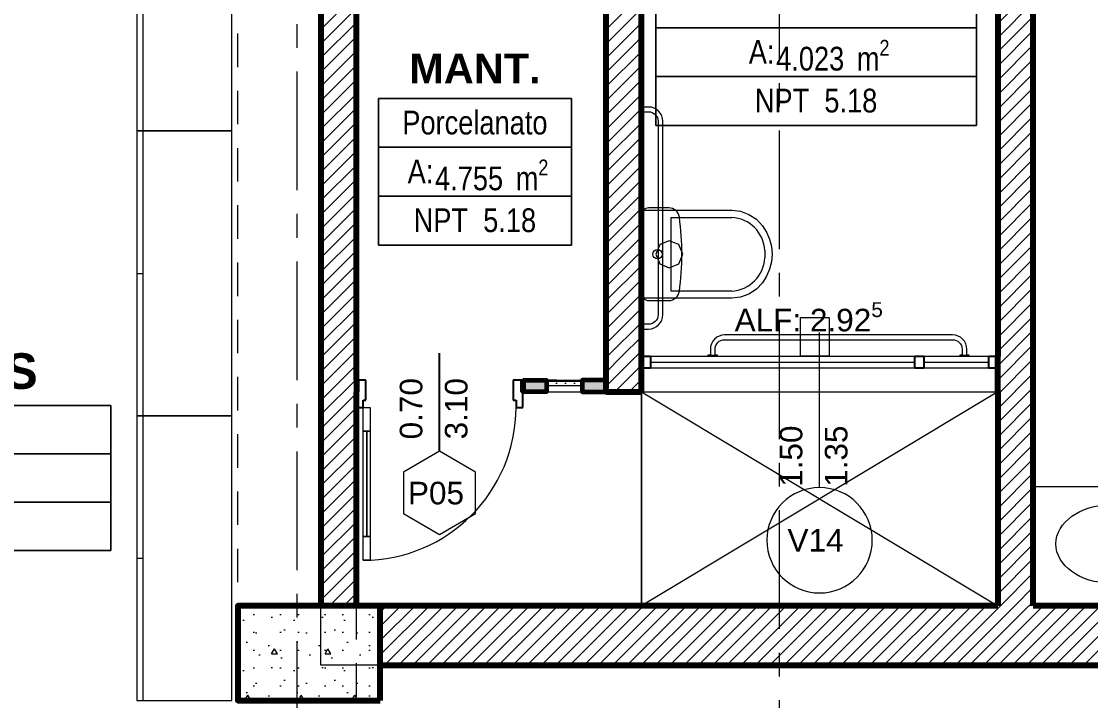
# Model space of a CAD drawing. Header units: inches. Extents: x -38 to 5698, y -33 to 92.
# Drawn here: x 135.659 to 140.161, y 11.3 to 14.161 of the extents above; entities that cross this region are included whole.
import ezdxf

# ---------------------------------------------------------------- set-up
doc = ezdxf.new("R2010")
doc.units = ezdxf.units.IN
doc.header["$MEASUREMENT"] = 0
doc.set_wipeout_variables(frame=1)
for name, pattern in [('Hidden Line', [0.195611, 0.141111, -0.0545]), ('Oculto', [0.15875, 0.105833, -0.052917]), ('Punto & Raya', [0.65, 0.5, -0.075, 0, -0.075]), ('Wipeout_Contour', [1, 0, -1])]:
    doc.linetypes.add(name, pattern=pattern)
for name, color, linetype in [('02 _ ARQ _ ALB _ Ejes Generales', 7, 'Continuous'), ('02 _ ARQ _ ZON _ Espacio.3D', 7, 'Continuous'), ('08 _ STR _ EXT _ 06 Columnas', 7, 'Continuous'), ('08 _ STR _ EXT _ 07 Losa Aligerada', 7, 'Continuous'), ('08 _ STR _ EXT _ 09 Vigas', 7, 'Continuous'), ('Acabado - Muros', 7, 'Continuous'), ('Dibujo 2D - General', 7, 'Continuous'), ('Estructura - 04 MURO', 253, 'Continuous'), ('Interior - Mobiliario', 7, 'Continuous'), ('Interior - Sanitarios', 7, 'Continuous'), ('Marcador - Secciones', 251, 'Continuous')]:
    doc.layers.add(name, color=color, linetype=linetype)
doc.styles.add('Estilo_Generado_1', font='swisseb.ttf')
doc.styles.add('Estilo_Generado_4', font='swisse.ttf')
doc.styles.add('Estilo_Generado_8', font='arialbd.ttf')
doc.styles.add('Estilo_Generado_9', font='ARIALN.TTF')
pattern_1 = [(45, (92.500015, 3e-09), (-0.030052038, 0.030052038), [])]

msp = doc.modelspace()

# ---------------------------------------------------------------- linework, layer by layer
at = {"layer": '02 _ ARQ _ ALB _ Ejes Generales', "color": 252, "linetype": 'Punto & Raya', "lineweight": 13}
msp.add_line((136.82, 3.05), (136.82, 44.9), dxfattribs=at)
at = {"layer": '02 _ ARQ _ ZON _ Espacio.3D', "color": 252, "linetype": 'Continuous', "lineweight": 13}
for p, q in [((138.33, 14.3408), (138.33, 13.7231)), ((138.33, 14.1349), (138.33, 14.3408)), ((139.6803, 13.7231), (139.6803, 14.3408)), ((139.6803, 14.3408), (139.6803, 14.1349)), ((139.6803, 14.1349), (138.33, 14.1349)), ((138.33, 14.1349), (139.6803, 14.1349)), ((138.33, 13.929), (138.33, 14.1349)), ((139.6803, 14.1349), (139.6803, 13.929)), ((139.6803, 13.929), (138.33, 13.929)), ((138.33, 13.929), (139.6803, 13.929)), ((138.33, 13.7231), (138.33, 13.929)), ((139.6803, 13.929), (139.6803, 13.7231)), ((137.9747, 13.837), (137.1627, 13.837)), ((137.1627, 13.837), (137.1627, 13.2193)), ((137.1627, 13.837), (137.9747, 13.837)), ((137.1627, 13.6311), (137.1627, 13.837)), ((137.9747, 13.2193), (137.9747, 13.837)), ((137.9747, 13.837), (137.9747, 13.6311)), ((138.33, 13.7231), (139.6803, 13.7231)), ((139.6803, 13.7231), (138.33, 13.7231)), ((137.9747, 13.6311), (137.1627, 13.6311)), ((137.1627, 13.6311), (137.9747, 13.6311)), ((137.1627, 13.4252), (137.1627, 13.6311)), ((137.9747, 13.6311), (137.9747, 13.4252)), ((137.9747, 13.4252), (137.1627, 13.4252)), ((137.1627, 13.4252), (137.9747, 13.4252)), ((137.1627, 13.2193), (137.1627, 13.4252)), ((137.9747, 13.4252), (137.9747, 13.2193)), ((137.1627, 13.2193), (137.9747, 13.2193)), ((137.9747, 13.2193), (137.1627, 13.2193)), ((136.0357, 12.5433), (132.2766, 12.5433)), ((132.2766, 12.5433), (136.0357, 12.5433)), ((136.0357, 11.9326), (136.0357, 12.5433)), ((136.0357, 12.5433), (136.0357, 12.3397)), ((136.0357, 12.3397), (132.2766, 12.3397)), ((132.2766, 12.3397), (136.0357, 12.3397)), ((136.0357, 12.3397), (136.0357, 12.1362)), ((136.0357, 12.1362), (132.2766, 12.1362)), ((132.2766, 12.1362), (136.0357, 12.1362)), ((136.0357, 12.1362), (136.0357, 11.9326)), ((132.2766, 11.9326), (136.0357, 11.9326)), ((136.0357, 11.9326), (132.2766, 11.9326))]:
    msp.add_line(p, q, dxfattribs=at)
at = {"layer": '02 _ ARQ _ ZON _ Espacio.3D', "color": 254, "linetype": 'Continuous', "lineweight": 0, "flags": 128}
msp.add_lwpolyline([(144.07, 8.1), (144.0699, 11.45), (136.92, 11.45), (136.92, 16.1), (136.57, 16.1), (136.57, 16.9), (135.97, 16.9), (135.97, 17.35), (130.07, 17.35)], dxfattribs=at)
at = {"layer": '02 _ ARQ _ ZON _ Espacio.3D', "color": 9, "linetype": 'Continuous', "lineweight": 5, "flags": 128}
for points in [[(137.07, 16.1), (137.07, 11.6999), (138.27, 11.7), (138.27, 12.6005), (138.12, 12.6005), (138.12, 16.1)], [(139.77, 12.7505), (139.77, 15.3872), (139.17, 15.3872), (139.17, 15.4622), (138.27, 15.4622), (138.27, 12.7505)], [(139.92, 14.9999), (139.92, 11.7), (143.82, 11.7), (143.82, 14.9999)]]:
    msp.add_lwpolyline(points, close=True, dxfattribs=at)
at = {"layer": '08 _ STR _ EXT _ 07 Losa Aligerada', "color": 7, "linetype": 'Continuous', "lineweight": 18, "flags": 128}
msp.add_lwpolyline([(139.77, 11.7), (138.27, 11.7), (138.27, 12.6005), (139.77, 12.6005)], close=True, dxfattribs=at)
at = {"layer": '08 _ STR _ EXT _ 09 Vigas', "color": 251, "linetype": 'Hidden Line', "lineweight": 13}
msp.add_line((136.57, 7.7), (136.57, 16.9), dxfattribs=at)
at = {"layer": 'Interior - Mobiliario', "color": 175, "linetype": 'Continuous', "lineweight": 13}
for p, q in [((136.17, 14.9), (136.17, 13.7)), ((136.145, 13.7), (136.17, 13.7)), ((136.17, 13.7), (136.17, 12.5)), ((136.145, 13.1), (136.17, 13.1)), ((136.145, 12.5), (136.17, 12.5)), ((136.17, 12.5), (136.17, 11.3)), ((136.145, 11.9), (136.17, 11.9))]:
    msp.add_line(p, q, dxfattribs=at)
at = {"layer": 'Interior - Mobiliario', "color": 175, "linetype": 'Continuous', "lineweight": 13, "flags": 128}
for points in [[(136.145, 14.9), (136.145, 13.7), (136.545, 13.7), (136.545, 14.9)], [(136.145, 13.7), (136.145, 12.5), (136.545, 12.5), (136.545, 13.7)], [(136.145, 12.5), (136.145, 11.3), (136.545, 11.3), (136.545, 12.5)]]:
    msp.add_lwpolyline(points, close=True, dxfattribs=at)
at = {"layer": 'Interior - Sanitarios', "color": 205, "linetype": 'Continuous', "lineweight": 13}
for p, q in [((138.275, 13.8005), (138.275, 13.7805)), ((138.3949, 13.1805), (138.3949, 13.3355)), ((138.3949, 13.3355), (138.6499, 13.3355)), ((138.387, 13.2375), (138.3467, 13.2208)), ((138.4273, 13.2208), (138.387, 13.2375)), ((138.245, 13.1965), (138.245, 13.1918)), ((138.27, 13.1965), (138.245, 13.1965)), ((138.245, 13.1918), (138.245, 13.1805)), ((138.27, 13.1965), (138.27, 13.1918)), ((138.27, 13.1918), (138.27, 13.1805)), ((138.3467, 13.2208), (138.33, 13.1805)), ((138.444, 13.1805), (138.4273, 13.2208)), ((138.7892, 13.1961), (138.7892, 13.1649)), ((138.245, 13.1805), (138.245, 13.1692)), ((138.245, 13.1692), (138.245, 13.1645)), ((138.27, 13.1645), (138.245, 13.1645)), ((138.27, 13.1805), (138.27, 13.1692)), ((138.27, 13.1692), (138.27, 13.1645)), ((138.33, 13.1805), (138.3467, 13.1402)), ((138.3949, 13.0255), (138.3949, 13.1805)), ((138.4273, 13.1402), (138.444, 13.1805)), ((138.3467, 13.1402), (138.387, 13.1235)), ((138.387, 13.1235), (138.4273, 13.1402)), ((138.6499, 13.0255), (138.3949, 13.0255)), ((138.275, 12.8855), (138.275, 12.8655)), ((138.56, 12.7555), (138.58, 12.7555)), ((139.62, 12.7555), (139.64, 12.7555)), ((141.87, 12.2), (139.92, 12.2)), ((139.92, 12.2), (139.92, 11.7)), ((141.87, 11.7), (139.92, 11.7))]:
    msp.add_line(p, q, dxfattribs=at)
at = {"layer": 'Interior - Sanitarios', "color": 205, "linetype": 'Continuous', "lineweight": 13, "flags": 128}
for points in [[(138.27, 13.8105), (138.27, 13.7705), (138.275, 13.7705), (138.275, 13.7805), (138.3, 13.7805, -0.414214), (138.34, 13.7405), (138.34, 12.9255, -0.414214), (138.3, 12.8855), (138.275, 12.8855), (138.275, 12.8955), (138.27, 12.8955), (138.27, 12.8555), (138.275, 12.8555), (138.275, 12.8655), (138.3, 12.8655, 0.414214), (138.36, 12.9255), (138.36, 13.7405, 0.414214), (138.3, 13.8005), (138.275, 13.8005), (138.275, 13.8105)], [(138.27, 13.0155, 0.414214), (138.3, 12.9855), (138.3853, 12.9855, 0.375967), (138.4296, 13.0243, 0.066259), (138.4296, 13.3367, 0.375967), (138.3853, 13.3755), (138.3, 13.3755, 0.414214), (138.27, 13.3455)], [(138.55, 12.7505), (138.59, 12.7505), (138.59, 12.7555), (138.58, 12.7555), (138.58, 12.7805, -0.414214), (138.62, 12.8205), (139.58, 12.8205, -0.414214), (139.62, 12.7805), (139.62, 12.7555), (139.61, 12.7555), (139.61, 12.7505), (139.65, 12.7505), (139.65, 12.7555), (139.64, 12.7555), (139.64, 12.7805, 0.414214), (139.58, 12.8405), (138.62, 12.8405, 0.414214), (138.56, 12.7805), (138.56, 12.7555), (138.55, 12.7555)]]:
    msp.add_lwpolyline(points, format="xyb", close=True, dxfattribs=at)
for points in [[(138.65, 12.9955), (138.27, 12.9955), (138.27, 13.3655), (138.65, 13.3655), (138.6873, 13.3612), (138.7226, 13.3483), (138.7541, 13.3278), (138.78, 13.3005), (138.7971, 13.2733), (138.8097, 13.2437), (138.8174, 13.2125), (138.82, 13.1805), (138.8174, 13.1485), (138.8097, 13.1173), (138.7971, 13.0877), (138.78, 13.0605), (138.7541, 13.0332), (138.7226, 13.0127), (138.6873, 12.9998)], [(139.06, 12.9135), (139.06, 12.7505), (138.94, 12.7505), (138.94, 12.9135)]]:
    msp.add_lwpolyline(points, close=True, dxfattribs=at)
at = {"layer": 'Interior - Sanitarios', "color": 205, "linetype": 'Continuous', "lineweight": 13}
msp.add_circle((138.338, 13.1805), 0.02, dxfattribs=at)
for centre, start, end in [((138.6431, 13.1894), 2.6117, 87.34), ((138.6431, 13.1716), 272.66, 357.3883)]:
    msp.add_arc(centre, 0.1462, start, end, dxfattribs=at)
msp.add_ellipse((140.245, 11.96), major_axis=(0.23, 0), ratio=0.717391, dxfattribs=at)

# ---------------------------------------------------------------- texts
at = {"layer": '02 _ ARQ _ ZON _ Espacio.3D', "color": 252, "lineweight": 25, "attachment_point": 2}
for s, insert, char_height, style in [('\\A1;{\\pqc;\\pt0;\\fArial Narrow|b0|i0|c0|p34;A: }', (138.776, 14.083), 0.1, 'Estilo_Generado_9'), ('\\A1;{\\pqc;\\pt0,0.3;\\fArial Narrow|b0|i0|c0|p34;4.023\\fArial Narrow|b0|i0|c0|p34;\\A1{\\H.66x;\\S^  ;}\\fArial Narrow|b0|i0|c0|p34; m\\fArial Narrow|b0|i0|c0|p34;\\A1{\\H.66x;\\S2^  ;}}', (139.0757, 14.0835), 0.1, 'Estilo_Generado_9'), ('\\A1;{\\pqc;\\pt0;\\fArial|b1|i0|c0|p34;MANT.}', (137.5687, 14.0254), 0.125, 'Estilo_Generado_8'), ('\\A1;{\\pqc;\\pt0;\\fArial Narrow|b0|i0|c0|p34;NPT  5.18}', (139.0052, 13.8776), 0.1, 'Estilo_Generado_9'), ('\\A1;{\\pqc;\\pt0;\\fArial Narrow|b0|i0|c0|p34;Porcelanato}', (137.5687, 13.7851), 0.1, 'Estilo_Generado_9'), ('\\A1;{\\pqc;\\pt0;\\fArial Narrow|b0|i0|c0|p34;A: }', (137.3396, 13.5792), 0.1, 'Estilo_Generado_9'), ('\\A1;{\\pqc;\\pt0,0.3;\\fArial Narrow|b0|i0|c0|p34;4.755\\fArial Narrow|b0|i0|c0|p34;\\A1{\\H.66x;\\S^  ;}\\fArial Narrow|b0|i0|c0|p34; m\\fArial Narrow|b0|i0|c0|p34;\\A1{\\H.66x;\\S2^  ;}}', (137.6393, 13.5792), 0.1, 'Estilo_Generado_9'), ('\\A1;{\\pqc;\\pt0;\\fArial Narrow|b0|i0|c0|p34;NPT  5.18}', (137.5687, 13.3738), 0.1, 'Estilo_Generado_9'), ('\\A1;{\\pqc;\\pt0;\\fSwis721 Ex BT|b1|i0|c0|p34;PENSIONES Y LIQUIDACIONES}', (134.1561, 12.7633), 0.15, 'Estilo_Generado_1')]:
    msp.add_mtext(s, dxfattribs=dict(at, insert=insert, char_height=char_height, style=style))

# ---------------------------------------------------------------- next in the draw order: wipeouts: each hides what was drawn before it
at = {"color": 254, "linetype": 'Wipeout_Contour', "lineweight": 0, "ltscale": 5120.496047}
msp.add_wipeout([(137.07, 6.2), (144.67, 6.2), (144.67, 14.9999), (144.07, 14.9999), (144.07, 7.2), (137.07, 7.2)], dxfattribs=at).dxf.layer = 'Dibujo 2D - General'

# ---------------------------------------------------------------- next in the draw order: linework, layer by layer
at = {"layer": 'Acabado - Muros', "color": 251, "linetype": 'Oculto', "lineweight": 13, "flags": 128}
for points in [[(138.12, 12.6505), (137.77, 12.6505)], [(137.77, 12.6005), (137.77, 12.6505)], [(138.12, 12.6505), (138.12, 12.6005)], [(138.12, 12.6005), (137.77, 12.6005)]]:
    msp.add_lwpolyline(points, dxfattribs=at)
at = {"layer": 'Estructura - 04 MURO', "color": 165, "linetype": 'Continuous', "lineweight": 15}
for p, q in [((139.02, 12.1974), (139.02, 12.8505)), ((138.3075, 12.7505), (139.4213, 12.7505)), ((139.4588, 12.7505), (139.7325, 12.7505)), ((138.3075, 12.7255), (139.4213, 12.7255)), ((139.4213, 12.7005), (138.3075, 12.7005)), ((139.4588, 12.7255), (139.7325, 12.7255)), ((139.7325, 12.7005), (139.4588, 12.7005)), ((137.098, 12.4355), (137.098, 12.5355)), ((137.098, 12.5355), (137.128, 12.5355)), ((137.128, 12.5355), (137.128, 12.4355)), ((137.128, 12.4355), (137.098, 12.4355)), ((137.113, 11.9915), (137.113, 12.4355)), ((137.098, 11.8915), (137.098, 11.9915)), ((137.098, 11.9915), (137.128, 11.9915)), ((137.128, 11.9915), (137.128, 11.8915)), ((137.128, 11.8915), (137.098, 11.8915))]:
    msp.add_line(p, q, dxfattribs=at)
at = {"layer": 'Estructura - 04 MURO', "color": 152, "linetype": 'Continuous', "lineweight": 25}
msp.add_line((137.42, 12.3505), (137.42, 12.763), dxfattribs=at)
at = {"layer": 'Estructura - 04 MURO', "color": 165, "linetype": 'Continuous', "lineweight": 25}
for p, q in [((138.3075, 12.7505), (138.3075, 12.7005)), ((139.4213, 12.7005), (139.4213, 12.7505)), ((139.4213, 12.7505), (139.44, 12.7505)), ((139.44, 12.7505), (139.4588, 12.7505)), ((139.4588, 12.7505), (139.4588, 12.7005)), ((139.7325, 12.7005), (139.7325, 12.7505)), ((139.44, 12.7005), (139.4213, 12.7005)), ((139.4588, 12.7005), (139.44, 12.7005)), ((137.11, 12.5655), (137.11, 12.6505)), ((137.73, 12.6505), (137.73, 12.5655)), ((137.77, 12.6505), (137.73, 12.6505)), ((137.77, 12.5355), (137.77, 12.6505)), ((137.098, 12.5355), (137.098, 12.5655)), ((137.098, 12.5655), (137.11, 12.5655)), ((137.73, 12.5655), (137.742, 12.5655)), ((137.742, 12.5655), (137.742, 12.5355)), ((137.742, 12.5355), (137.77, 12.5355))]:
    msp.add_line(p, q, dxfattribs=at)
at = {"layer": 'Estructura - 04 MURO', "color": 7, "linetype": 'Continuous', "lineweight": 80}
msp.add_line((137.77, 12.6505), (137.77, 12.6005), dxfattribs=at)
msp.add_line((137.77, 12.6505), (137.77, 12.6005), dxfattribs=at)
msp.add_line((137.77, 12.6505), (137.77, 12.6005), dxfattribs=at)
at = {"layer": 'Estructura - 04 MURO', "color": 165, "linetype": 'Continuous', "lineweight": 15, "flags": 128}
for points in [[(137.098, 11.9915), (137.098, 12.4355), (137.113, 12.4355), (137.113, 11.9915)], [(137.113, 11.9915), (137.113, 12.4355), (137.128, 12.4355), (137.128, 11.9915)]]:
    msp.add_lwpolyline(points, close=True, dxfattribs=at)
at = {"layer": 'Estructura - 04 MURO', "color": 251, "linetype": 'Continuous', "lineweight": 13, "flags": 128}
msp.add_lwpolyline([(137.42, 12.0005), (137.5716, 12.088), (137.5716, 12.263), (137.42, 12.3505), (137.2684, 12.263), (137.2684, 12.088)], close=True, dxfattribs=at)
msp.add_lwpolyline([(138.7981, 11.9755, 1), (139.2419, 11.9755, 1)], format="xyb", close=True, dxfattribs=at)
at = {"layer": 'Estructura - 04 MURO', "color": 7, "linetype": 'Continuous', "lineweight": 15}
msp.add_arc((137.098, 12.5355), 0.644, 270, 0, dxfattribs=at)

# ---------------------------------------------------------------- next in the draw order: texts
at = {"layer": 'Estructura - 04 MURO', "color": 251, "lineweight": 25, "char_height": 0.095, "attachment_point": 7, "style": 'Estilo_Generado_4'}
for s, insert, rotation in [('\\A1;{\\pql;\\pt0;\\fSwis721 Ex BT|b0|i0|c0|p34;ALF: 2.92\\fSwis721 Ex BT|b0|i0|c0|p34;\\A1{\\H.66x;\\S5^  ;}\\fSwis721 Ex BT|b0|i0|c0|p34;\\fSwis721 Ex BT|b0|i0|c0|p34;}', (138.6623, 12.8279), 360), ('\\A1;{\\pql;\\pt0;\\fSwis721 Ex BT|b0|i0|c0|p34;0.70\\fSwis721 Ex BT|b0|i0|c0|p34;\\A1{\\H.66x;\\S^  ;}\\fSwis721 Ex BT|b0|i0|c0|p34;\\fSwis721 Ex BT|b0|i0|c0|p34;}', (137.375, 12.4005), 90), ('\\A1;{\\pql;\\pt0;\\fSwis721 Ex BT|b0|i0|c0|p34;3.10\\fSwis721 Ex BT|b0|i0|c0|p34;\\A1{\\H.66x;\\S^  ;}\\fSwis721 Ex BT|b0|i0|c0|p34;\\fSwis721 Ex BT|b0|i0|c0|p34;}', (137.565, 12.4005), 90), ('\\A1;{\\pql;\\pt0;\\fSwis721 Ex BT|b0|i0|c0|p34;1.50\\fSwis721 Ex BT|b0|i0|c0|p34;\\A1{\\H.66x;\\S^  ;}\\fSwis721 Ex BT|b0|i0|c0|p34;\\fSwis721 Ex BT|b0|i0|c0|p34;}', (138.975, 12.2005), 90), ('\\A1;{\\pql;\\pt0;\\fSwis721 Ex BT|b0|i0|c0|p34;1.35\\fSwis721 Ex BT|b0|i0|c0|p34;\\A1{\\H.66x;\\S^  ;}\\fSwis721 Ex BT|b0|i0|c0|p34;\\fSwis721 Ex BT|b0|i0|c0|p34;}', (139.165, 12.2005), 90), ('\\A1;{\\pql;\\pt0;\\fSwis721 Ex BT|b0|i0|c0|p34;V14\\fSwis721 Ex BT|b0|i0|c0|p34;\\fSwis721 Ex BT|b0|i0|c0|p34;\\fSwis721 Ex BT|b0|i0|c0|p34;}', (138.8849, 11.928), 360)]:
    msp.add_mtext(s, dxfattribs=dict(at, insert=insert, rotation=rotation))
at = {"layer": 'Estructura - 04 MURO', "color": 251, "lineweight": 25, "insert": (137.2867, 12.1255), "char_height": 0.095, "attachment_point": 7, "style": 'Estilo_Generado_4'}
msp.add_mtext('\\A1;{\\pql;\\pt0;\\fSwis721 Ex BT|b0|i0|c0|p34;P05\\fSwis721 Ex BT|b0|i0|c0|p34;\\fSwis721 Ex BT|b0|i0|c0|p34;\\fSwis721 Ex BT|b0|i0|c0|p34;}', dxfattribs=at)

# ---------------------------------------------------------------- next in the draw order: wipeouts: each hides what was drawn before it
at = {"color": 254, "linetype": 'Wipeout_Contour', "lineweight": 0, "ltscale": 3394.683212}
msp.add_wipeout([(136.92, 11.7), (137.07, 11.7), (137.07, 16.1), (136.92, 16.1)], dxfattribs=at).dxf.layer = 'Estructura - 04 MURO'
at = {"color": 254, "linetype": 'Wipeout_Contour', "lineweight": 0, "ltscale": 3407.831012}
msp.add_wipeout([(137.17, 11.6999), (137.17, 11.4499), (143.47, 11.45), (143.47, 11.7)], dxfattribs=at).dxf.layer = 'Estructura - 04 MURO'

# ---------------------------------------------------------------- next in the draw order: hatches: boundary and pattern name
at = {"layer": '08 _ STR _ EXT _ 06 Columnas', "linetype": 'Continuous', "lineweight": 9}
h = msp.add_hatch(dxfattribs=at)
h.set_pattern_fill('HORMIGÓN_EN_MASA_0002', style=0, pattern_type=2)
h.set_pattern_definition([(0, (92.5, 3e-09), (0, 0.3897114), [0.024375, -0.200625]), (0, (92.6125, 0.19486), (0, 0.3897114), [0.024375, -0.200625]), (60, (92.5, 3e-09), (-0.3375, 0.1948557), [0.024375, -0.200625]), (60, (92.725, 3e-09), (-0.3375, 0.1948557), [0.024375, -0.200625]), (120, (92.5244, 3e-09), (0.3375, 0.1948557), [0.024375, -0.200625]), (120, (92.7494, 3e-09), (0.3375, 0.1948557), [0.024375, -0.200625]), (0, (92.500015, 0.0375), (0, 0.075), [0, -0.075, 0, -0.1125]), (45, (92.537515, 0.0375), (-0.05303301, 0.05303301), [0, -0.05625, 0, -0.09375])])
h.paths.add_polyline_path([(137.17, 11.3), (137.17, 11.7), (136.57, 11.7), (136.57, 11.3)])
at = {"layer": 'Estructura - 04 MURO', "linetype": 'Continuous', "lineweight": 5}
h = msp.add_hatch(dxfattribs=at)
h.set_pattern_fill('LADRILLO_COMÚN_0002', color=252, style=0, pattern_type=2)
h.set_pattern_definition(pattern_1)
h.paths.add_polyline_path([(136.92, 11.7), (137.07, 11.7), (137.07, 16.1), (136.92, 16.1)])
h = msp.add_hatch(dxfattribs=at)
h.set_pattern_fill('LADRILLO_COMÚN_0002', color=252, style=0, pattern_type=2)
h.set_pattern_definition(pattern_1)
h.paths.add_polyline_path([(137.17, 11.6999), (137.17, 11.4499), (143.47, 11.45), (143.47, 11.7)])

# ---------------------------------------------------------------- next in the draw order: linework, layer by layer
at = {"layer": '08 _ STR _ EXT _ 06 Columnas', "color": 7, "linetype": 'Continuous', "lineweight": 80, "flags": 128}
msp.add_lwpolyline([(137.17, 11.3), (137.17, 11.7), (136.57, 11.7), (136.57, 11.3)], close=True, dxfattribs=at)
at = {"layer": '08 _ STR _ EXT _ 09 Vigas', "color": 251, "linetype": 'Hidden Line', "lineweight": 13}
msp.add_line((137.07, 7.7), (137.07, 16.9), dxfattribs=at)
at = {"layer": 'Estructura - 04 MURO', "color": 7, "linetype": 'Continuous', "lineweight": 80}
msp.add_line((137.07, 12.6505), (137.07, 12.6005), dxfattribs=at)
msp.add_line((137.07, 12.6505), (137.07, 12.6005), dxfattribs=at)
msp.add_line((137.07, 12.6505), (137.07, 12.6005), dxfattribs=at)
at = {"layer": 'Estructura - 04 MURO', "color": 165, "linetype": 'Continuous', "lineweight": 25}
for p, q in [((137.07, 12.6505), (137.07, 12.5355)), ((137.11, 12.6505), (137.07, 12.6505)), ((137.07, 12.5355), (137.098, 12.5355))]:
    msp.add_line(p, q, dxfattribs=at)
at = {"layer": 'Estructura - 04 MURO', "color": 7, "linetype": 'Continuous', "lineweight": 80, "flags": 128}
for points in [[(136.92, 16.1), (136.92, 11.7)], [(137.07, 12.6505), (137.07, 16.1)], [(137.07, 11.7), (137.07, 12.6005)], [(139.77, 11.7), (137.17, 11.6999)], [(143.47, 11.7), (139.92, 11.7)], [(137.17, 11.4499), (143.47, 11.45)]]:
    msp.add_lwpolyline(points, dxfattribs=at)
at = {"layer": 'Marcador - Secciones', "color": 251, "linetype": 'Punto & Raya', "lineweight": 13}
msp.add_line((138.8506, 10.0018), (138.8506, 17.4928), dxfattribs=at)

# ---------------------------------------------------------------- next in the draw order: wipeouts: each hides what was drawn before it
at = {"color": 254, "linetype": 'Wipeout_Contour', "lineweight": 0, "ltscale": 3398.393209}
msp.add_wipeout([(137.87, 12.6505), (137.87, 12.6455), (138.02, 12.6455), (138.02, 12.6505)], dxfattribs=at).dxf.layer = 'Acabado - Muros'

# ---------------------------------------------------------------- next in the draw order: linework, layer by layer
at = {"layer": 'Acabado - Muros', "color": 251, "linetype": 'Continuous', "lineweight": 13, "flags": 128}
msp.add_lwpolyline([(137.87, 12.6505), (138.02, 12.6505)], dxfattribs=at)

# ---------------------------------------------------------------- next in the draw order: wipeouts: each hides what was drawn before it
at = {"color": 254, "linetype": 'Wipeout_Contour', "lineweight": 0, "ltscale": 3398.391127}
msp.add_wipeout([(137.87, 12.6005), (138.02, 12.6005), (138.02, 12.6255), (137.87, 12.6255)], dxfattribs=at).dxf.layer = 'Acabado - Muros'
at = {"color": 254, "linetype": 'Wipeout_Contour', "lineweight": 0, "ltscale": 3406.055427}
msp.add_wipeout([(139.77, 15.3872), (139.77, 11.7), (139.92, 11.7), (139.92, 15.3872)], dxfattribs=at).dxf.layer = 'Estructura - 04 MURO'

# ---------------------------------------------------------------- next in the draw order: hatches: boundary and pattern name
at = {"layer": 'Estructura - 04 MURO', "linetype": 'Continuous', "lineweight": 5}
h = msp.add_hatch(dxfattribs=at)
h.set_pattern_fill('LADRILLO_COMÚN_0002', color=252, style=0, pattern_type=2)
h.set_pattern_definition(pattern_1)
h.paths.add_polyline_path([(139.77, 15.3872), (139.77, 11.7), (139.92, 11.7), (139.92, 15.3872)])

# ---------------------------------------------------------------- next in the draw order: linework, layer by layer
at = {"layer": 'Acabado - Muros', "color": 251, "linetype": 'Continuous', "lineweight": 13, "flags": 128}
msp.add_lwpolyline([(137.87, 12.6005), (138.02, 12.6005)], dxfattribs=at)
at = {"layer": 'Estructura - 04 MURO', "color": 165, "linetype": 'Continuous', "lineweight": 25}
for p, q in [((139.7325, 12.7505), (139.77, 12.7505)), ((139.77, 12.7005), (139.7325, 12.7005))]:
    msp.add_line(p, q, dxfattribs=at)
at = {"layer": 'Estructura - 04 MURO', "color": 7, "linetype": 'Continuous', "lineweight": 80}
for p, q in [((139.77, 12.7005), (139.77, 12.7505)), ((139.77, 12.7005), (139.77, 12.7505)), ((139.77, 12.7005), (139.77, 12.7505)), ((139.77, 12.6005), (139.77, 12.7005)), ((139.77, 12.6005), (139.77, 12.7005))]:
    msp.add_line(p, q, dxfattribs=at)
at = {"layer": 'Estructura - 04 MURO', "color": 7, "linetype": 'Continuous', "lineweight": 80, "flags": 128}
for points in [[(139.77, 15.3872), (139.77, 12.7505)], [(139.92, 11.7), (139.92, 14.9999)], [(139.77, 12.6005), (139.77, 11.7)]]:
    msp.add_lwpolyline(points, dxfattribs=at)

# ---------------------------------------------------------------- next in the draw order: wipeouts: each hides what was drawn before it
at = {"color": 254, "linetype": 'Wipeout_Contour', "lineweight": 0, "ltscale": 3398.392465}
msp.add_wipeout([(138.02, 12.6455), (137.87, 12.6455), (137.87, 12.6255), (138.02, 12.6255)], dxfattribs=at).dxf.layer = 'Acabado - Muros'

# ---------------------------------------------------------------- next in the draw order: hatches: boundary and pattern name
at = {"layer": 'Acabado - Muros', "linetype": 'Continuous', "lineweight": 0}
for points in [[(137.77, 12.6505), (137.77, 12.6005), (137.87, 12.6005), (137.87, 12.6505)], [(138.12, 12.6505), (138.02, 12.6505), (138.02, 12.6005), (138.12, 12.6005)]]:
    msp.add_hatch(color=254, dxfattribs=at).paths.add_polyline_path(points)
h = msp.add_hatch(dxfattribs=at)
h.set_pattern_fill('YESO_0002', color=254, style=0, pattern_type=2)
h.set_pattern_definition([(0, (92.500015, 3e-09), (0, 0.0375), [0, -0.0375])])
h.paths.add_polyline_path([(138.02, 12.6455), (137.87, 12.6455), (137.87, 12.6255), (138.02, 12.6255)])

# ---------------------------------------------------------------- next in the draw order: linework, layer by layer
at = {"layer": 'Acabado - Muros', "color": 7, "linetype": 'Continuous', "lineweight": 60, "flags": 128}
for points in [[(137.77, 12.6505), (137.87, 12.6505), (137.87, 12.6005), (137.77, 12.6005)], [(138.12, 12.6505), (138.02, 12.6505), (138.02, 12.6005), (138.12, 12.6005)]]:
    msp.add_lwpolyline(points, close=True, dxfattribs=at)
at = {"layer": 'Acabado - Muros', "color": 7, "linetype": 'Continuous', "lineweight": 13, "flags": 128}
msp.add_lwpolyline([(138.02, 12.6455), (138.02, 12.6255), (137.87, 12.6255), (137.87, 12.6455)], close=True, dxfattribs=at)

# ---------------------------------------------------------------- next in the draw order: wipeouts: each hides what was drawn before it
at = {"color": 254, "linetype": 'Wipeout_Contour', "lineweight": 0, "ltscale": 2549.112487}
msp.add_wipeout([(138.27, 12.7505), (138.12, 12.6005), (138.27, 12.6005)], dxfattribs=at).dxf.layer = 'Estructura - 04 MURO'

# ---------------------------------------------------------------- next in the draw order: hatches: boundary and pattern name
at = {"layer": 'Estructura - 04 MURO', "linetype": 'Continuous', "lineweight": 5}
h = msp.add_hatch(dxfattribs=at)
h.set_pattern_fill('LADRILLO_COMÚN_0002', color=252, style=0, pattern_type=2)
h.set_pattern_definition(pattern_1)
h.paths.add_polyline_path([(138.27, 12.7505), (138.12, 12.6005), (138.27, 12.6005)])

# ---------------------------------------------------------------- next in the draw order: wipeouts: each hides what was drawn before it
at = {"color": 254, "linetype": 'Wipeout_Contour', "lineweight": 0, "ltscale": 2549.979544}
msp.add_wipeout([(138.12, 12.6005), (138.27, 12.7505), (138.12, 12.7505)], dxfattribs=at).dxf.layer = 'Estructura - 04 MURO'

# ---------------------------------------------------------------- next in the draw order: hatches: boundary and pattern name
at = {"layer": 'Estructura - 04 MURO', "linetype": 'Continuous', "lineweight": 5}
h = msp.add_hatch(dxfattribs=at)
h.set_pattern_fill('LADRILLO_COMÚN_0002', color=252, style=0, pattern_type=2)
h.set_pattern_definition(pattern_1)
h.paths.add_polyline_path([(138.12, 12.6005), (138.27, 12.7505), (138.12, 12.7505)])

# ---------------------------------------------------------------- next in the draw order: linework, layer by layer
at = {"layer": 'Dibujo 2D - General', "color": 7, "linetype": 'Continuous', "lineweight": 13}
for p, q in [((138.27, 12.6005), (138.27, 11.7)), ((139.77, 12.6005), (138.27, 11.7)), ((138.27, 12.6005), (139.77, 11.7))]:
    msp.add_line(p, q, dxfattribs=at)
at = {"layer": 'Estructura - 04 MURO', "color": 7, "linetype": 'Continuous', "lineweight": 80}
msp.add_line((138.27, 12.6005), (138.27, 12.7005), dxfattribs=at)
msp.add_line((138.27, 12.6005), (138.27, 12.7005), dxfattribs=at)
at = {"layer": 'Estructura - 04 MURO', "color": 165, "linetype": 'Continuous', "lineweight": 25}
msp.add_line((138.3075, 12.7005), (138.27, 12.7005), dxfattribs=at)
at = {"layer": 'Estructura - 04 MURO', "color": 165, "linetype": 'Continuous', "lineweight": 15}
msp.add_line((138.27, 12.6005), (139.77, 12.6005), dxfattribs=at)
at = {"layer": 'Estructura - 04 MURO', "color": 7, "linetype": 'Continuous', "lineweight": 80, "flags": 128}
msp.add_lwpolyline([(138.12, 12.6005), (138.27, 12.6005)], dxfattribs=at)

# ---------------------------------------------------------------- next in the draw order: wipeouts: each hides what was drawn before it
at = {"color": 254, "linetype": 'Wipeout_Contour', "lineweight": 0, "ltscale": 3399.512853}
msp.add_wipeout([(138.12, 16.1), (138.12, 12.7505), (138.27, 12.7505), (138.27, 16.1)], dxfattribs=at).dxf.layer = 'Estructura - 04 MURO'

# ---------------------------------------------------------------- next in the draw order: hatches: boundary and pattern name
at = {"layer": 'Estructura - 04 MURO', "linetype": 'Continuous', "lineweight": 5}
h = msp.add_hatch(dxfattribs=at)
h.set_pattern_fill('LADRILLO_COMÚN_0002', color=252, style=0, pattern_type=2)
h.set_pattern_definition(pattern_1)
h.paths.add_polyline_path([(138.12, 16.1), (138.12, 12.7505), (138.27, 12.7505), (138.27, 16.1)])

# ---------------------------------------------------------------- next in the draw order: linework, layer by layer
at = {"layer": 'Estructura - 04 MURO', "color": 7, "linetype": 'Continuous', "lineweight": 80}
msp.add_line((138.27, 12.7005), (138.27, 12.7505), dxfattribs=at)
msp.add_line((138.27, 12.7005), (138.27, 12.7505), dxfattribs=at)
msp.add_line((138.27, 12.7005), (138.27, 12.7505), dxfattribs=at)
at = {"layer": 'Estructura - 04 MURO', "color": 165, "linetype": 'Continuous', "lineweight": 15}
msp.add_line((138.27, 12.7505), (139.77, 12.7505), dxfattribs=at)
at = {"layer": 'Estructura - 04 MURO', "color": 165, "linetype": 'Continuous', "lineweight": 25}
msp.add_line((138.27, 12.7505), (138.3075, 12.7505), dxfattribs=at)
at = {"layer": 'Estructura - 04 MURO', "color": 7, "linetype": 'Continuous', "lineweight": 80, "flags": 128}
for points in [[(138.12, 16.1), (138.12, 12.6005)], [(138.27, 12.7505), (138.27, 15.3872)]]:
    msp.add_lwpolyline(points, dxfattribs=at)

doc.saveas('drawing.dxf')
